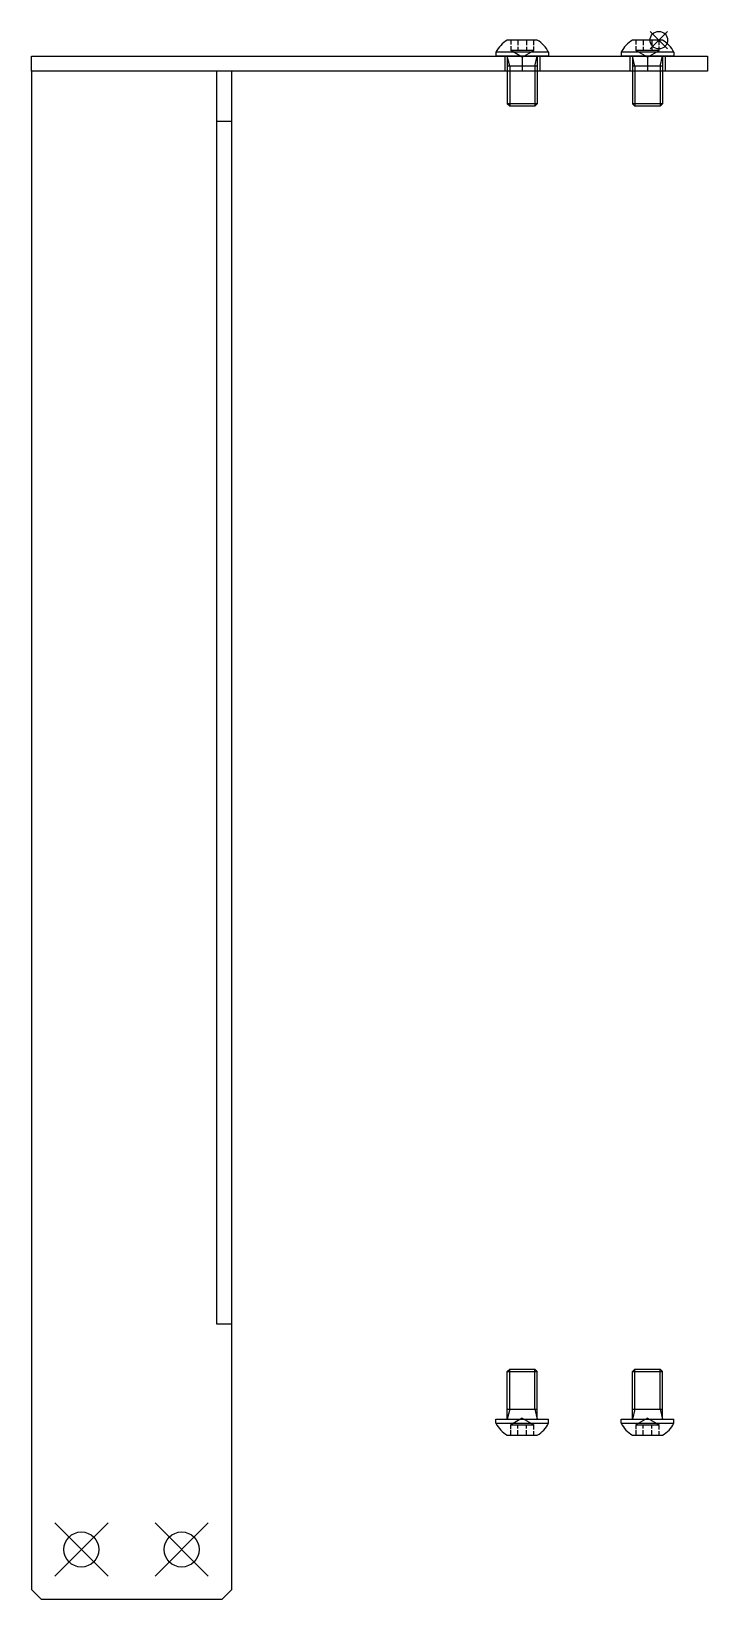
# Model space of a CAD drawing. Extents: x 349 to 484, y 881 to 1194.
import ezdxf

# ---------------------------------------------------------------- set-up
doc = ezdxf.new("R2010")
doc.units = 0
doc.header["$MEASUREMENT"] = 0
doc.linetypes.add('CENTER', pattern=[22, 20, -1, 0, -1])
doc.linetypes.add('DASHED', pattern=[4, 3, -1])
doc.layers.get('0').update_dxf_attribs({"linetype": 'CONTINUOUS'})
doc.layers.add('$PARTREF_BOM', color=7, linetype='CONTINUOUS')
doc.styles.get("Standard").update_dxf_attribs({"font": 'txt.shx', "bigfont": 'chineset.shx'})

# ---------------------------------------------------------------- blocks, each defined once
blk = doc.blocks.new('PARTREF')
at = {"layer": '$PARTREF_BOM', "color": 2}
for p, q in [((-1.75, -1.75), (1.75, 1.75)), ((-1.75, 1.75), (1.75, -1.75))]:
    blk.add_line(p, q, dxfattribs=at)
blk.add_circle((0, 0), 1.75, dxfattribs=at)
at = {"layer": '$PARTREF_BOM', "color": 2, "flags": 1}
for tag, p in [('TAG5', (-16.09, -4.95)), ('TAG10', (-5.65, -5)), ('TAG15', (5.59, -4.74)), ('TAG14', (5.59, -8.74)), ('TAG4', (-16.09, -8.95)), ('TAG9', (-5.65, -9)), ('TAG3', (-16.09, -12.95)), ('TAG8', (-5.65, -13)), ('TAG13', (5.59, -12.74)), ('TAG2', (-16.09, -16.95)), ('TAG7', (-5.65, -17)), ('TAG12', (5.59, -16.74)), ('TAG1', (-16.09, -20.95)), ('TAG6', (-5.65, -21)), ('TAG11', (5.59, -20.74))]:
    blk.add_attdef(tag, p, '', height=2.5, dxfattribs=at)

msp = doc.modelspace()

# ---------------------------------------------------------------- linework, layer by layer
at = {"color": 7, "linetype": 'CONTINUOUS'}
for p, q in [((441.89, 1189.45), (441.89, 1188.65)), ((452.39, 1189.45), (441.89, 1189.45)), ((450.14, 1191.85), (444.14, 1191.85)), ((444.83, 1191.85), (444.83, 1191.01)), ((444.83, 1190.68), (444.83, 1189.77)), ((447.14, 1188.43), (444.83, 1189.77)), ((449.4, 1189.77), (444.83, 1189.77)), ((446.28, 1191.85), (446.28, 1190.85)), ((446.28, 1190.52), (446.28, 1189.77)), ((448.01, 1191.85), (448.01, 1190.85)), ((448.01, 1190.52), (448.01, 1189.77)), ((449.4, 1191.86), (449.4, 1190.86)), ((449.4, 1190.61), (449.4, 1189.77)), ((452.39, 1189.45), (452.39, 1188.65)), ((466.89, 1189.45), (466.89, 1188.65)), ((477.39, 1189.45), (466.89, 1189.45)), ((475.14, 1191.85), (469.14, 1191.85)), ((469.83, 1191.85), (469.83, 1191.01)), ((469.83, 1190.68), (469.83, 1189.77)), ((472.14, 1188.43), (469.83, 1189.77)), ((474.4, 1189.77), (469.83, 1189.77)), ((471.28, 1191.85), (471.28, 1190.85)), ((471.28, 1190.52), (471.28, 1189.77)), ((473.01, 1191.85), (473.01, 1190.85)), ((473.01, 1190.52), (473.01, 1189.77)), ((474.4, 1191.86), (474.4, 1190.86)), ((474.4, 1190.61), (474.4, 1189.77)), ((477.39, 1189.45), (477.39, 1188.65)), ((349.14, 1185.65), (349.14, 1188.65)), ((349.14, 1188.65), (484.14, 1188.65)), ((452.39, 1188.65), (441.89, 1188.65)), ((443.64, 1188.65), (443.64, 1185.65)), ((444.64, 1186.65), (444.14, 1188.65)), ((444.14, 1188.65), (444.14, 1179.15)), ((444.14, 1188.65), (444.14, 1179.15)), ((450.14, 1186.65), (444.14, 1186.65)), ((444.64, 1186.65), (444.64, 1178.65)), ((447.14, 1188.65), (447.14, 1185.65)), ((449.64, 1186.65), (450.14, 1188.65)), ((449.64, 1186.65), (449.64, 1178.65)), ((450.14, 1188.65), (450.14, 1179.15)), ((450.64, 1188.65), (450.64, 1185.65)), ((477.39, 1188.65), (466.89, 1188.65)), ((468.64, 1188.65), (468.64, 1185.65)), ((469.14, 1188.65), (469.14, 1179.15)), ((469.64, 1186.65), (469.14, 1188.65)), ((469.14, 1188.65), (469.14, 1179.15)), ((475.14, 1186.65), (469.14, 1186.65)), ((469.64, 1186.65), (469.64, 1178.65)), ((472.14, 1188.65), (472.14, 1185.65)), ((474.64, 1186.65), (475.14, 1188.65)), ((474.64, 1186.65), (474.64, 1178.65)), ((475.14, 1188.65), (475.14, 1179.15)), ((475.64, 1188.65), (475.64, 1185.65)), ((484.14, 1188.65), (484.14, 1185.65)), ((389.14, 1185.65), (349.14, 1185.65)), ((349.14, 1185.65), (349.14, 882.65)), ((386.14, 935.65), (386.14, 1185.65)), ((484.14, 1185.65), (389.14, 1185.65)), ((389.14, 882.65), (389.14, 1185.65)), ((444.64, 1178.65), (444.14, 1179.15)), ((450.14, 1179.15), (444.14, 1179.15)), ((449.64, 1178.65), (444.64, 1178.65)), ((450.14, 1179.15), (449.64, 1178.65)), ((469.64, 1178.65), (469.14, 1179.15)), ((475.14, 1179.15), (469.14, 1179.15)), ((474.64, 1178.65), (469.64, 1178.65)), ((475.14, 1179.15), (474.64, 1178.65)), ((389.14, 1175.65), (386.14, 1175.65)), ((389.14, 935.65), (386.14, 935.65)), ((444.14, 926.15), (444.64, 926.65)), ((444.64, 918.65), (444.64, 926.65)), ((444.64, 926.65), (449.64, 926.65)), ((449.64, 926.65), (450.14, 926.15)), ((449.64, 918.65), (449.64, 926.65)), ((469.14, 926.15), (469.64, 926.65)), ((469.64, 926.65), (474.64, 926.65)), ((469.64, 918.65), (469.64, 926.65)), ((474.64, 926.65), (475.14, 926.15)), ((474.64, 918.65), (474.64, 926.65)), ((444.14, 916.65), (444.14, 926.15)), ((444.14, 926.15), (450.14, 926.15)), ((450.14, 916.65), (450.14, 926.15)), ((450.14, 916.65), (450.14, 926.15)), ((469.14, 926.15), (475.14, 926.15)), ((469.14, 916.65), (469.14, 926.15)), ((475.14, 916.65), (475.14, 926.15)), ((475.14, 916.65), (475.14, 926.15)), ((444.64, 918.65), (444.14, 916.65)), ((444.14, 918.65), (450.14, 918.65)), ((449.64, 918.65), (450.14, 916.65)), ((469.64, 918.65), (469.14, 916.65)), ((469.14, 918.65), (475.14, 918.65)), ((474.64, 918.65), (475.14, 916.65)), ((441.89, 916.65), (452.39, 916.65)), ((441.89, 915.85), (441.89, 916.65)), ((441.89, 915.85), (452.39, 915.85)), ((444.88, 915.52), (449.46, 915.52)), ((444.88, 914.68), (444.88, 915.52)), ((444.88, 913.44), (444.88, 914.44)), ((446.28, 914.78), (446.28, 915.52)), ((446.28, 913.44), (446.28, 914.44)), ((447.14, 916.86), (449.46, 915.52)), ((448.01, 914.78), (448.01, 915.52)), ((448.01, 913.44), (448.01, 914.44)), ((449.46, 914.61), (449.46, 915.52)), ((449.46, 913.45), (449.46, 914.28)), ((452.39, 915.85), (452.39, 916.65)), ((466.89, 916.65), (477.39, 916.65)), ((466.89, 915.85), (466.89, 916.65)), ((466.89, 915.85), (477.39, 915.85)), ((469.88, 915.52), (474.46, 915.52)), ((469.88, 914.68), (469.88, 915.52)), ((469.88, 913.44), (469.88, 914.44)), ((471.28, 914.78), (471.28, 915.52)), ((471.28, 913.44), (471.28, 914.44)), ((472.14, 916.86), (474.46, 915.52)), ((473.01, 914.78), (473.01, 915.52)), ((473.01, 913.44), (473.01, 914.44)), ((474.46, 914.61), (474.46, 915.52)), ((474.46, 913.45), (474.46, 914.28)), ((477.39, 915.85), (477.39, 916.65)), ((444.14, 913.45), (450.14, 913.45)), ((469.14, 913.45), (475.14, 913.45)), ((353.84, 895.95), (364.45, 885.34)), ((373.84, 895.95), (384.45, 885.34)), ((349.14, 882.65), (351.14, 880.65)), ((389.14, 882.65), (387.14, 880.65)), ((387.14, 880.65), (351.14, 880.65))]:
    msp.add_line(p, q, dxfattribs=at)
at = {"color": 3, "linetype": 'DASHED'}
for p, q in [((447.14, 1188.43), (449.46, 1189.77)), ((472.14, 1188.43), (474.46, 1189.77)), ((447.14, 916.86), (444.83, 915.52)), ((472.14, 916.86), (469.83, 915.52))]:
    msp.add_line(p, q, dxfattribs=at)
at = {"color": 1, "linetype": 'CENTER'}
for p, q in [((353.84, 885.34), (364.45, 895.95)), ((373.84, 885.34), (384.45, 895.95))]:
    msp.add_line(p, q, dxfattribs=at)
at = {"color": 7, "linetype": 'CONTINUOUS'}
for centre in [(359.14, 890.65), (379.14, 890.65)]:
    msp.add_circle(centre, 3.5, dxfattribs=at)
for centre, start, end in [((447.14, 1186.78), 120.6275, 153.0679), ((447.14, 1186.78), 26.9321, 59.3725), ((472.14, 1186.78), 120.6275, 153.0679), ((472.14, 1186.78), 26.9321, 59.3725), ((447.14, 918.51), 206.9321, 239.3725), ((447.14, 918.51), 300.6275, 333.0679), ((472.14, 918.51), 206.9321, 239.3725), ((472.14, 918.51), 300.6275, 333.0679)]:
    msp.add_arc(centre, 5.89, start, end, dxfattribs=at)

# ---------------------------------------------------------------- block references
at = {"color": 7}
msp.add_blockref('PARTREF', (474.4, 1191.86), dxfattribs=at)

doc.saveas('drawing.dxf')
